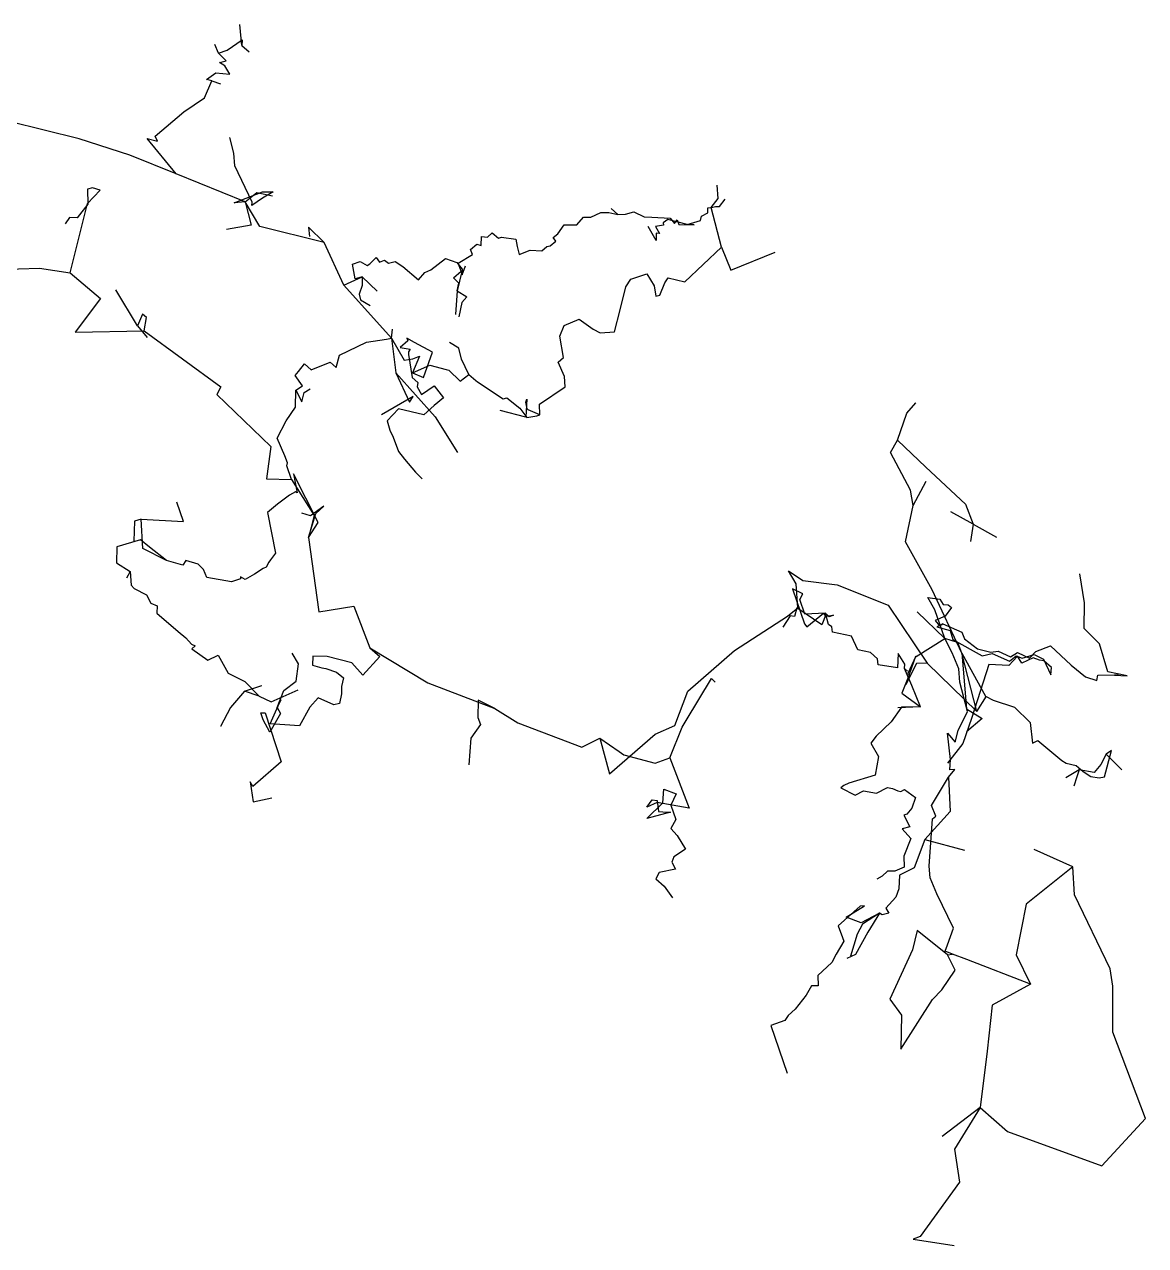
# Model space of a CAD drawing. Extents: x -330 to 330, y -212 to 212.
# Drawn here: x 1 to 329.8, y -152.2 to 206 of the extents above; entities that cross this region are included whole.
import ezdxf

# ---------------------------------------------------------------- set-up
doc = ezdxf.new("R2010")
doc.units = 0
doc.layers.add('CentreLine', color=5, linetype='CONTINUOUS')

msp = doc.modelspace()

# ---------------------------------------------------------------- linework, layer by layer
at = {"layer": 'CentreLine'}
for p, q in [((64.67, 199.8, 362), (64.12, 206, 358.69)), ((60.4, 198.43, 367.82), (64.82, 201.52, 364.46)), ((64.82, 201.52, 364.46), (64.67, 199.8, 362)), ((57.85, 197.55, 368.75), (56.77, 200.08, 369.81)), ((57.85, 197.55, 368.75), (60.4, 198.43, 367.82)), ((60.09, 195.31, 369.14), (57.85, 197.55, 368.75)), ((64.67, 199.8, 362), (66.83, 197.98, 359.17)), ((58.19, 194.8, 368.31), (60.09, 195.31, 369.14)), ((59.73, 193.88, 368.96), (58.19, 194.8, 368.31)), ((61.22, 191.4, 369.16), (59.73, 193.88, 368.96)), ((54.36, 189.87, 369.78), (57.06, 191.76, 369.6)), ((55.91, 189.43, 370.3), (54.36, 189.87, 369.78)), ((57.06, 191.76, 369.6), (61.22, 191.4, 369.16)), ((53.79, 184.43, 368.74), (55.91, 189.43, 370.3)), ((55.91, 189.43, 370.3), (58.44, 188.56, 371.66)), ((47.74, 180.34, 365.94), (53.79, 184.43, 368.74)), ((39.31, 173.27, 362.37), (47.74, 180.34, 365.94)), ((16.97, 172.45, 355.28), (-3.51, 177.56, 351.18)), ((31.86, 167.61, 356.38), (16.97, 172.45, 355.28)), ((45.42, 162.14, 354.06), (36.98, 172.55, 356.91)), ((36.98, 172.55, 356.91), (39.95, 171.76, 361.83)), ((39.95, 171.76, 361.83), (39.31, 173.27, 362.37)), ((62.32, 168.2, 254.66), (61.24, 172.87, 251.31)), ((45.42, 162.14, 354.06), (31.86, 167.61, 356.38)), ((62.7, 164.56, 256.14), (62.32, 168.2, 254.66)), ((65.65, 153.96, 355.97), (45.42, 162.14, 354.06)), ((67.71, 153.83, 253.63), (62.7, 164.56, 256.14)), ((20.94, 158.11, 245.94), (19.4, 157.64, 242.5)), ((19.4, 157.64, 242.5), (19.56, 153.23, 245.48)), ((23.17, 157.43, 246.07), (20.94, 158.11, 245.94)), ((204.38, 154.95, 466.78), (204.13, 158.82, 472.28)), ((19.45, 153.44, 251.03), (23.17, 157.43, 247.88)), ((23.17, 157.43, 247.88), (23.17, 157.43, 246.07)), ((62.44, 153.68, 354.47), (70.79, 156.89, 355.1)), ((65.65, 153.96, 352.07), (69.12, 156.68, 354.42)), ((70.75, 155.05, 276.69), (67.62, 152.86, 267.23)), ((69.12, 156.68, 354.42), (73.66, 155.71, 355.75)), ((73.94, 156.89, 279.57), (70.75, 155.05, 276.69)), ((70.79, 156.89, 355.1), (73.94, 156.89, 355.77)), ((73.66, 155.71, 355.75), (73.66, 155.71, 315.75)), ((73.94, 156.89, 355.77), (73.94, 156.89, 279.57)), ((202.38, 152.32, 463.65), (204.38, 154.95, 466.78)), ((204.8, 152.64, 468.61), (206.51, 154.75, 469.88)), ((14.38, 133.11, 255.86), (19.45, 153.44, 251.03)), ((19.56, 153.23, 245.48), (16.43, 149.23, 239.65)), ((65.65, 153.96, 355.97), (62.44, 153.68, 354.47)), ((70.01, 146.7, 354.48), (65.65, 153.96, 355.97)), ((65.65, 153.96, 355.97), (67.48, 147.12, 354.72)), ((65.65, 153.96, 355.97), (65.65, 153.96, 352.07)), ((67.62, 152.86, 267.23), (67.71, 153.83, 264.93)), ((67.71, 153.83, 264.93), (67.71, 153.83, 253.63)), ((167.03, 149.47, 413.09), (169.96, 150.83, 412.41)), ((169.96, 150.83, 412.41), (172.31, 150.79, 411.55)), ((172.31, 150.79, 411.55), (172.31, 150.79, 414.55)), ((172.31, 150.79, 414.55), (174.95, 150.28, 414.79)), ((174.95, 150.28, 414.79), (173.08, 152.02, 414.29)), ((177.25, 150.36, 422.29), (179.66, 151, 422.29)), ((179.66, 151, 422.29), (179.66, 151, 428.69)), ((179.66, 151, 428.69), (179.66, 151, 430.19)), ((179.66, 151, 430.19), (182.68, 149.53, 429.66)), ((199.5, 149.73, 465.74), (201.37, 150.77, 466.6)), ((201.37, 150.77, 466.6), (201.42, 152.23, 466.92)), ((201.42, 152.23, 466.92), (202.47, 152.25, 467.5)), ((205.38, 140.7, 458.78), (202.38, 152.32, 463.65)), ((202.47, 152.25, 467.5), (203.6, 152.6, 468.57)), ((203.6, 152.6, 468.57), (204.8, 152.64, 468.61)), ((14.18, 149.35, 237.23), (12.92, 147.47, 233.46)), ((16.43, 149.23, 239.65), (14.18, 149.35, 237.23)), ((67.48, 147.12, 354.72), (60.19, 145.83, 348.94)), ((157.39, 144.56, 406.57), (159.29, 147.17, 407.26)), ((159.29, 147.17, 407.26), (159.29, 147.17, 415.06)), ((159.29, 147.17, 415.06), (163.01, 147.17, 412.91)), ((163.01, 147.17, 412.91), (164.94, 149.47, 412.91)), ((164.94, 149.47, 412.91), (167.03, 149.47, 413.09)), ((174.95, 150.28, 414.79), (177.25, 150.36, 414.79)), ((177.25, 150.36, 414.79), (177.25, 150.36, 422.29)), ((182.68, 149.53, 429.66), (184.97, 149.45, 429.86)), ((184.97, 149.45, 429.86), (184.97, 149.45, 426.46)), ((184.97, 149.45, 426.46), (190.33, 149.17, 429.56)), ((188.38, 147.11, 458.62), (186.07, 146.7, 457.27)), ((189.61, 148.82, 458.62), (188.26, 147.8, 458.62)), ((188.26, 147.8, 458.62), (188.38, 147.11, 458.62)), ((195.33, 147.29, 460.78), (189.61, 148.82, 458.62)), ((190.33, 149.17, 429.56), (191.62, 147.64, 429.56)), ((191.62, 147.64, 454.36), (192.42, 148.66, 454.36)), ((191.62, 147.64, 429.56), (191.62, 147.64, 454.36)), ((192.42, 148.66, 454.36), (192.85, 147.33, 454.36)), ((192.85, 147.33, 454.36), (197.33, 147.25, 456.08)), ((195.33, 147.29, 464.58), (199.26, 148.49, 465.45)), ((197.33, 147.25, 456.08), (195.33, 147.29, 456.08)), ((195.33, 147.29, 456.08), (195.33, 147.29, 464.58)), ((195.33, 147.29, 456.08), (195.33, 147.29, 460.78)), ((199.26, 148.49, 465.45), (199.5, 149.73, 465.74)), ((60.19, 145.83, 348.94), (60.19, 145.83, 334.44)), ((88.82, 142.01, 352.44), (70.01, 146.7, 354.48)), ((88.82, 142.01, 352.44), (84.29, 146.54, 354.4)), ((84.29, 146.54, 354.4), (84.29, 146.54, 339)), ((84.29, 146.54, 339), (84.59, 143.76, 341.27)), ((84.59, 143.76, 341.27), (84.59, 143.76, 326.97)), ((134.86, 141.14, 394.37), (135.04, 143.77, 394.19)), ((135.04, 143.77, 394.19), (136.79, 143.59, 396.62)), ((136.79, 143.59, 396.62), (138.16, 144.86, 397.33)), ((138.16, 144.86, 397.33), (140.02, 143.35, 399.14)), ((140.02, 143.35, 399.14), (140.84, 143.56, 399.02)), ((140.84, 143.56, 399.02), (145.07, 143.04, 397.3)), ((156.03, 143.45, 407.43), (157.39, 144.56, 406.57)), ((156.77, 142.4, 408.2), (156.03, 143.45, 407.43)), ((186.27, 142.61, 454.37), (183.92, 146.68, 452.66)), ((186.07, 146.7, 457.27), (187.22, 144.71, 455.34)), ((187.22, 144.71, 455.34), (186.23, 144.8, 455.34)), ((186.23, 144.8, 455.34), (186.27, 142.61, 454.37)), ((94.67, 129.48, 350.25), (88.82, 142.01, 352.44)), ((131.82, 140.02, 394.23), (133.59, 141.55, 393.69)), ((132.35, 138.49, 394.76), (131.82, 140.02, 394.23)), ((133.59, 141.55, 393.69), (134.86, 141.14, 394.37)), ((145.07, 143.04, 397.3), (145.46, 140.82, 403.18)), ((145.46, 140.82, 403.18), (146.09, 138.5, 403.18)), ((146.09, 138.5, 403.18), (149.32, 139.81, 403.42)), ((149.32, 139.81, 403.42), (152.68, 139.57, 402.46)), ((152.68, 139.57, 405.86), (154.12, 140.83, 407.47)), ((154.12, 140.83, 407.47), (155.17, 141.01, 409.1)), ((155.17, 141.01, 409.1), (156.77, 142.4, 408.2)), ((194.63, 130.45, 449.78), (205.38, 140.7, 458.78)), ((205.38, 140.7, 458.78), (208.13, 133.95, 461.03)), ((97.21, 135.66, 367.86), (99.39, 136.45, 368.48)), ((99.39, 136.45, 368.48), (101.46, 135.26, 368.69)), ((102.29, 135.73, 368.14), (104.15, 137.59, 369.1)), ((104.15, 137.59, 369.1), (105.06, 136.28, 369.1)), ((105.06, 136.28, 369.1), (106.57, 136.83, 369.1)), ((106.57, 136.83, 369.1), (107.77, 135.98, 368.25)), ((107.77, 135.98, 368.25), (109.7, 136.5, 366.58)), ((109.7, 136.5, 366.58), (111.9, 134.96, 366.81)), ((120.19, 134.06, 373.36), (124.41, 137.35, 370.87)), ((124.41, 137.35, 370.87), (124.41, 137.35, 368.77)), ((124.41, 137.35, 368.77), (127.79, 136.12, 368.77)), ((127.79, 136.12, 368.77), (127.79, 136.12, 374.17)), ((127.79, 136.12, 374.17), (129.3, 134.19, 374.17)), ((128.16, 135.97, 391.82), (132.35, 138.49, 394.76)), ((152.68, 139.57, 402.46), (152.68, 139.57, 405.86)), ((208.13, 133.95, 461.03), (221.13, 139.2, 481.4)), ((-22.1, 133.57, 244.88), (5.41, 134.53, 251.23)), ((5.41, 134.53, 251.23), (14.38, 133.11, 257.36)), ((14.38, 133.11, 257.36), (14.38, 133.11, 255.86)), ((14.38, 133.11, 255.86), (23.31, 125.63, 264.96)), ((97.96, 131.42, 352.66), (97.21, 135.66, 352.66)), ((97.21, 135.66, 352.66), (97.21, 135.66, 367.86)), ((101.46, 135.26, 368.69), (102.29, 135.73, 368.14)), ((111.9, 134.96, 366.81), (111.9, 134.96, 372.51)), ((111.9, 134.96, 372.51), (116.57, 131.04, 372.51)), ((116.57, 131.04, 372.51), (118.41, 133.22, 373.02)), ((118.41, 133.22, 373.02), (120.19, 134.06, 373.36)), ((126.81, 131.64, 388.7), (129.01, 133.63, 390.55)), ((129.24, 133.53, 375.57), (127.83, 127.88, 376.5)), ((129.01, 133.63, 390.55), (128.16, 135.97, 391.82)), ((129.3, 134.19, 374.17), (129.24, 133.53, 375.57)), ((129.3, 132.54, 374.17), (130.27, 135.19, 377)), ((129.3, 134.19, 374.17), (129.3, 132.54, 374.17)), ((178.76, 131.32, 432.4), (183.51, 132.82, 434.9)), ((183.51, 132.82, 434.9), (185.63, 129.32, 437.78)), ((94.67, 129.48, 350.25), (100.02, 131.97, 350.25)), ((108.6, 114.01, 348.43), (94.67, 129.48, 350.25)), ((100.02, 131.97, 354.15), (97.96, 131.42, 352.66)), ((100.02, 129.37, 335.45), (99.09, 126.84, 335.45)), ((100.02, 131.97, 350.25), (100.02, 131.97, 354.15)), ((100.02, 131.97, 354.15), (104.44, 127.71, 356.27)), ((100.02, 131.97, 350.25), (100.02, 131.97, 338.95)), ((100.02, 131.97, 338.95), (100.02, 129.37, 338.95)), ((100.02, 129.37, 338.95), (100.02, 129.37, 335.45)), ((128.39, 130.11, 383.9), (126.81, 131.64, 383.9)), ((126.81, 131.64, 383.9), (126.81, 131.64, 388.7)), ((127.83, 127.88, 376.5), (128.39, 130.11, 376.5)), ((128.39, 130.11, 376.5), (128.39, 130.11, 383.9)), ((175.63, 122.32, 429.65), (177.38, 129.07, 433.65)), ((177.38, 129.07, 433.65), (178.76, 131.32, 432.4)), ((185.63, 129.32, 437.78), (186.13, 126.32, 445.03)), ((187.26, 126.57, 445.28), (188.76, 130.2, 448.03)), ((188.76, 130.2, 448.03), (189.76, 131.7, 446.78)), ((189.76, 131.7, 446.78), (194.63, 130.45, 449.78)), ((23.31, 125.63, 264.96), (15.85, 115.73, 272.41)), ((34.1, 117.61, 264.34), (27.77, 128.14, 255.73)), ((99.09, 126.84, 335.45), (99.09, 126.84, 322.35)), ((99.09, 126.84, 322.35), (99.53, 125.2, 322.35)), ((127.83, 127.88, 376.5), (127.34, 120.9, 376.5)), ((127.83, 127.88, 376.5), (127.83, 127.88, 369.5)), ((127.83, 127.88, 369.5), (130.71, 126.08, 366.1)), ((130.71, 126.08, 357.8), (129.21, 124.47, 357.8)), ((130.71, 126.08, 366.1), (130.71, 126.08, 357.8)), ((186.13, 126.32, 445.03), (187.26, 126.57, 445.28)), ((99.53, 125.2, 322.35), (99.53, 125.2, 316.45)), ((99.53, 125.2, 316.45), (102.39, 123.55, 316.45)), ((129.21, 124.47, 357.8), (128.32, 120.27, 357.8)), ((174.01, 115.82, 425.9), (175.63, 122.32, 429.65)), ((35.55, 121.03, 270.78), (34.1, 117.61, 264.34)), ((36.73, 120.04, 277.46), (35.55, 121.03, 270.78)), ((36.04, 116.09, 277.81), (36.73, 120.04, 277.46)), ((159.26, 117.7, 418.78), (163.63, 119.57, 423.03)), ((163.63, 119.57, 423.03), (167.76, 116.57, 420.28)), ((15.85, 115.73, 272.41), (36.04, 116.09, 277.81)), ((34.1, 117.61, 264.34), (36.98, 114.18, 262.88)), ((36.04, 116.09, 277.81), (58.54, 99.74, 289.05)), ((108.6, 114.01, 348.43), (108.92, 116.59, 346.24)), ((108.92, 116.59, 346.24), (108.92, 116.59, 335.64)), ((158.01, 114.57, 415.9), (159.26, 117.7, 418.78)), ((167.76, 116.57, 420.28), (167.76, 116.57, 424.78)), ((167.76, 116.57, 424.78), (169.76, 115.57, 425.03)), ((169.76, 115.57, 425.03), (174.01, 115.82, 425.9)), ((36.98, 114.18, 262.88), (36.98, 114.18, 250.38)), ((93.33, 108.96, 351.28), (101.25, 112.82, 353.32)), ((101.25, 112.82, 353.32), (107.18, 113.66, 352.05)), ((107.18, 113.66, 352.05), (108.6, 114.01, 348.43)), ((108.6, 114.01, 348.43), (112.33, 107.55, 346.98)), ((108.6, 114.01, 348.43), (109.86, 103.76, 350.81)), ((113.38, 113.2, 217.52), (111.13, 111.2, 216.28)), ((111.13, 111.2, 216.28), (111.13, 111.2, 208.03)), ((111.13, 111.2, 208.03), (114.13, 110.7, 208.03)), ((115.38, 112.7, 213.28), (113.13, 113.95, 214.77)), ((113.13, 113.95, 214.77), (113.38, 113.2, 217.52)), ((120.63, 109.82, 216.15), (115.38, 112.7, 213.28)), ((128.39, 111.07, 335.16), (125.64, 112.7, 328.78)), ((129.14, 107.82, 335.28), (128.39, 111.07, 335.16)), ((159.01, 108.32, 414.65), (158.01, 114.57, 415.9)), ((92.36, 105.33, 350.13), (93.33, 108.96, 351.28)), ((112.33, 107.55, 346.98), (114.85, 107.95, 345.05)), ((114.13, 110.7, 208.03), (113.63, 109.95, 205.03)), ((113.63, 109.95, 205.03), (113.63, 109.2, 195.03)), ((113.63, 109.2, 195.03), (114.63, 102.45, 191.28)), ((116.81, 108.66, 231.99), (114.76, 103.82, 231.9)), ((114.85, 107.95, 345.05), (116.81, 108.66, 339.32)), ((116.81, 108.66, 339.32), (116.81, 108.66, 271.89)), ((116.81, 108.66, 271.89), (116.81, 108.66, 258.29)), ((116.81, 108.66, 258.29), (116.81, 108.66, 231.99)), ((118.01, 102.45, 230.4), (120.63, 109.82, 216.15)), ((131.26, 103.32, 326.53), (129.14, 107.82, 335.28)), ((157.51, 106.95, 414.15), (159.01, 108.32, 414.65)), ((80.32, 103.01, 346.49), (81.31, 104.15, 347.04)), ((81.31, 104.15, 347.04), (83.07, 106.4, 348.19)), ((83.07, 106.4, 348.19), (85.03, 104.69, 347.92)), ((85.03, 104.69, 347.92), (90.66, 106.97, 349.32)), ((90.66, 106.97, 349.32), (92.36, 105.33, 350.13)), ((114.76, 103.82, 231.9), (119.89, 106.07, 311.4)), ((119.89, 106.07, 311.4), (124.64, 104.82, 312.53)), ((124.64, 104.82, 312.53), (125.39, 104.57, 324.53)), ((125.39, 104.57, 324.53), (128.76, 101.32, 323.53)), ((159.38, 102.7, 413.03), (157.51, 106.95, 414.15)), ((82.52, 99.98, 345.83), (80.32, 103.01, 346.49)), ((109.86, 103.76, 350.81), (121.42, 90.91, 348.08)), ((109.86, 103.76, 350.81), (113.86, 95.18, 348.28)), ((114.63, 102.45, 191.28), (116.38, 100.95, 191.28)), ((114.76, 103.82, 231.9), (114.76, 103.82, 223.53)), ((114.76, 103.82, 231.9), (118.01, 102.45, 230.4)), ((116.38, 100.95, 191.28), (116.13, 99.7, 191.28)), ((128.76, 101.32, 323.53), (131.26, 103.32, 326.53)), ((131.26, 103.32, 326.53), (133.38, 101.57, 326.53)), ((133.38, 101.57, 326.53), (133.88, 101.2, 337.66)), ((133.88, 101.2, 337.66), (141.39, 96.2, 336.91)), ((159.51, 99.7, 410.28), (159.38, 102.7, 413.03)), ((58.54, 99.74, 289.05), (57.42, 97.44, 290.19)), ((57.42, 97.44, 290.19), (73.23, 82.17, 294.86)), ((80.41, 93.75, 340.74), (80.58, 98.67, 345.33)), ((80.58, 98.67, 345.33), (82.52, 99.98, 345.83)), ((80.58, 98.67, 345.33), (82.27, 95.34, 335.59)), ((82.27, 95.34, 305.15), (82.99, 98, 305.15)), ((82.99, 98, 305.15), (84.77, 99.12, 305.08)), ((84.77, 99.12, 305.08), (84.77, 99.12, 294.57)), ((114.98, 96.84, 337.38), (105.65, 91.45, 332.81)), ((113.86, 95.18, 348.28), (114.98, 96.84, 348.28)), ((114.98, 96.84, 348.28), (114.98, 96.84, 337.38)), ((116.13, 99.7, 191.28), (117.38, 97.45, 189.53)), ((117.38, 97.45, 189.53), (121.13, 99.95, 188.53)), ((121.13, 99.95, 188.53), (123.88, 96.45, 187.52)), ((152.01, 94.57, 398.78), (159.51, 99.7, 410.28)), ((77.71, 89.75, 339.63), (80.41, 93.75, 340.74)), ((82.27, 95.34, 335.59), (82.27, 95.34, 305.15)), ((110.63, 93.2, 173.02), (107.38, 89.7, 172.77)), ((118.13, 91.45, 175.02), (110.63, 93.2, 173.02)), ((121.13, 94.2, 185.52), (118.13, 91.45, 175.02)), ((123.88, 96.45, 187.52), (121.13, 94.2, 185.52)), ((141.39, 96.2, 336.91), (142.39, 96.45, 355.91)), ((142.39, 96.45, 355.91), (146.26, 93.45, 356.28)), ((146.26, 93.45, 356.28), (148.26, 90.7, 357.03)), ((148.26, 96.07, 361.65), (148.01, 90.82, 351.14)), ((148.04, 95.22, 366.87), (148.26, 96.07, 361.65)), ((148.42, 93.22, 366.87), (148.04, 95.22, 366.87)), ((148.66, 92.94, 369.78), (148.42, 93.22, 366.87)), ((152.13, 91.45, 370.28), (152.01, 94.57, 398.78)), ((259.76, 91.96, 379.64), (262.39, 94.98, 381.78)), ((262.39, 94.98, 381.78), (262.39, 94.98, 386.68)), ((75.09, 84.62, 329.23), (77.71, 89.75, 339.63)), ((107.38, 89.7, 172.77), (108.13, 86.95, 171.27)), ((121.42, 90.91, 348.08), (127.95, 80.46, 351.15)), ((148.01, 90.82, 351.14), (140.52, 92.74, 343.47)), ((148.26, 90.7, 357.03), (151.26, 91.2, 357.28)), ((152.13, 91.45, 370.28), (148.66, 92.94, 369.78)), ((151.26, 91.2, 357.28), (152.13, 91.45, 370.28)), ((257.04, 84.07, 371.59), (259.76, 91.96, 379.64)), ((108.13, 86.95, 171.27), (109.13, 84.95, 157.77)), ((77.28, 79.46, 326.97), (75.09, 84.62, 329.23)), ((109.13, 84.95, 157.77), (110.63, 80.7, 148.27)), ((254.96, 80.46, 370.31), (257.04, 84.07, 371.59)), ((257.04, 84.07, 371.59), (265.28, 76.11, 374.87)), ((73.23, 82.17, 294.86), (71.9, 72.69, 295.2)), ((78.11, 77.42, 324.98), (77.28, 79.46, 326.97)), ((110.63, 80.7, 148.27), (112.38, 78.45, 149.52)), ((260.85, 69.39, 367.88), (254.96, 80.46, 370.31)), ((77.91, 76.57, 320.51), (78.11, 77.42, 324.98)), ((79.29, 72.56, 315.46), (77.91, 76.57, 320.51)), ((112.38, 78.45, 149.52), (115.63, 74.7, 146.27)), ((265.28, 76.11, 374.87), (276.94, 65.24, 371.77)), ((71.9, 72.69, 295.2), (79.29, 72.56, 294.03)), ((79.29, 72.56, 294.03), (79.29, 72.56, 315.46)), ((79.29, 72.56, 294.03), (85.9, 61.98, 301.23)), ((87.13, 59.88, 302.21), (79.84, 74.2, 295.05)), ((79.84, 74.2, 295.05), (80.92, 68.61, 289.91)), ((115.63, 74.7, 146.27), (117.63, 72.7, 143.52)), ((117.63, 72.7, 143.52), (117.63, 72.7, 135.77)), ((261.64, 64.9, 364.69), (265.41, 71.99, 373.6)), ((80.48, 68.89, 287.81), (78.7, 67.95, 287.12)), ((80.92, 68.61, 289.91), (80.48, 68.89, 287.81)), ((261.64, 64.9, 364.69), (260.85, 69.39, 367.88)), ((47.59, 60.19, 121.72), (45.66, 65.82, 117.39)), ((45.66, 65.82, 117.39), (45.66, 65.82, 112.59)), ((75.19, 65.3, 211.28), (72.28, 62.86, 207.74)), ((78.7, 67.95, 275.37), (75.19, 65.3, 275.44)), ((75.19, 65.3, 275.44), (75.19, 65.3, 259.48)), ((75.19, 65.3, 259.48), (75.19, 65.3, 211.28)), ((78.7, 67.95, 287.12), (78.7, 67.95, 275.37)), ((88.74, 64.66, 270.71), (84.88, 61.86, 267.49)), ((86.43, 62.51, 299.82), (88.74, 64.66, 298.86)), ((88.74, 64.66, 298.86), (88.74, 64.66, 270.71)), ((259.37, 54.23, 364.5), (261.64, 64.9, 364.69)), ((276.94, 65.24, 371.77), (279.18, 59.39, 371.77)), ((72.28, 62.86, 207.74), (74.6, 50.93, 211.92)), ((84.88, 61.86, 267.49), (82.31, 62.6, 266.25)), ((84.28, 55.48, 301.93), (86.43, 62.51, 299.82)), ((85.9, 61.98, 301.23), (84.28, 55.48, 301.93)), ((279.18, 59.39, 371.77), (272.64, 63.01, 370.18)), ((33.21, 60.26, 115.91), (33, 54.43, 106.57)), ((35.22, 60.83, 116.71), (33.21, 60.26, 115.91)), ((35.66, 52.27, 116.71), (35.22, 60.83, 116.71)), ((35.22, 60.83, 116.71), (47.59, 60.19, 121.72)), ((84.28, 55.48, 301.93), (87.13, 59.88, 302.21)), ((279.18, 59.39, 371.77), (278.38, 54.31, 375.37)), ((279.18, 59.39, 371.77), (286.05, 55.58, 370.39)), ((35.03, 54.8, 76.61), (28.1, 52.74, 79.53)), ((33, 54.43, 106.57), (33, 54.43, 77.56)), ((37.59, 52.65, 113.36), (35.03, 54.8, 110.71)), ((35.03, 54.8, 110.71), (35.03, 54.8, 76.61)), ((84.28, 55.48, 301.93), (87.33, 33.74, 296.86)), ((267.16, 40.18, 358.97), (259.37, 54.23, 364.5)), ((28.1, 52.74, 79.53), (27.94, 48.1, 76.84)), ((42.62, 48.72, 117.67), (35.66, 52.27, 116.71)), ((42.62, 48.72, 117.67), (37.59, 52.65, 113.36)), ((74.6, 50.93, 211.92), (73.09, 48.93, 212.23)), ((27.94, 48.1, 76.84), (31.99, 45.57, 77.95)), ((47.43, 47.34, 117.14), (42.62, 48.72, 117.67)), ((48.27, 48.73, 116.86), (47.43, 47.34, 117.14)), ((51.93, 47.69, 118.97), (48.27, 48.73, 116.86)), ((53.46, 46.1, 120.95), (51.93, 47.69, 118.97)), ((71.88, 46.75, 206.05), (70.97, 46.41, 201.06)), ((72.63, 48.27, 210.71), (71.88, 46.75, 206.05)), ((73.09, 48.93, 212.23), (72.63, 48.27, 210.71)), ((31.99, 45.57, 77.95), (30.84, 43.58, 78.48)), ((31.99, 45.57, 77.95), (32.27, 41.55, 77.16)), ((54.49, 43.78, 120.82), (53.46, 46.1, 120.95)), ((61.69, 42.51, 121.85), (54.49, 43.78, 120.82)), ((64.28, 43.4, 120.63), (61.69, 42.51, 121.85)), ((64.32, 43.96, 185.81), (64.28, 43.4, 175.23)), ((64.28, 43.4, 175.23), (64.28, 43.4, 120.63)), ((65.73, 43.14, 190.84), (64.32, 43.96, 185.81)), ((68.43, 44.76, 192.73), (65.73, 43.14, 190.84)), ((70.97, 46.41, 201.06), (68.43, 44.76, 192.73)), ((227.28, 41.88, 341.08), (225.06, 45.71, 340.62)), ((225.06, 45.71, 340.62), (229.23, 42.9, 343.64)), ((311.86, 36.34, 323.49), (310.52, 44.83, 319.84)), ((310.52, 44.83, 319.84), (310.52, 44.83, 327.84)), ((32.27, 41.55, 77.16), (33.09, 40.57, 77.03)), ((33.09, 40.57, 77.03), (33.09, 40.57, 78.63)), ((33.09, 40.57, 78.63), (36.8, 38.68, 76.86)), ((229.21, 38.98, 420.11), (226.19, 40.45, 421.54)), ((226.19, 40.45, 421.54), (229.72, 30.2, 419.82)), ((227.77, 34.85, 339.19), (227.28, 41.88, 341.08)), ((229.23, 42.9, 343.64), (239.33, 41.66, 346.18)), ((239.33, 41.66, 346.18), (254.23, 35.64, 351.4)), ((275.86, 21.54, 354.59), (267.16, 40.18, 358.97)), ((36.8, 38.68, 76.86), (38, 36.21, 77.92)), ((38, 36.21, 77.92), (39.9, 35.45, 78.58)), ((228.37, 37.33, 408.75), (229.21, 38.98, 415.65)), ((229.86, 32.98, 407.85), (228.37, 37.33, 408.75)), ((229.21, 38.98, 415.65), (229.21, 38.98, 420.11)), ((268, 34.33, 327.07), (265.92, 37.93, 327.73)), ((265.92, 37.93, 327.73), (269.42, 37.38, 325.52)), ((269.42, 37.38, 325.52), (269.42, 37.38, 323.91)), ((269.42, 37.38, 323.91), (270.37, 35.81, 322.58)), ((311.73, 28.78, 324.96), (311.86, 36.34, 323.49)), ((39.9, 35.45, 78.58), (39.79, 33.31, 78.77)), ((39.79, 33.31, 78.77), (46.03, 27.88, 79.78)), ((87.33, 33.74, 296.86), (97.54, 35.36, 298.68)), ((97.54, 35.36, 298.68), (102.24, 23.12, 295.9)), ((209.2, 22.31, 322.46), (224.74, 32.39, 335.43)), ((225.52, 32.55, 472.99), (223.41, 29.18, 475.67)), ((224.74, 32.39, 335.43), (227.77, 34.85, 339.19)), ((226.8, 32.3, 471.55), (225.52, 32.55, 471.27)), ((225.52, 32.55, 471.27), (225.52, 32.55, 472.99)), ((227.49, 34.86, 469.85), (226.8, 32.3, 470.46)), ((226.8, 32.3, 470.46), (226.8, 32.3, 471.55)), ((234.84, 29.9, 469.07), (227.49, 34.86, 469.85)), ((235.93, 33.3, 408.17), (229.86, 32.98, 407.85)), ((230.4, 29.32, 445.53), (235.32, 33.31, 449.34)), ((236.06, 33.09, 471.37), (234.84, 29.9, 469.07)), ((235.32, 33.31, 449.34), (235.32, 33.31, 457.74)), ((235.32, 33.31, 457.74), (235.93, 32.44, 458.21)), ((236.76, 29.94, 404.83), (235.93, 33.3, 408.17)), ((235.93, 32.44, 458.21), (238.22, 32.68, 461.15)), ((236.98, 32.23, 464.4), (236.06, 33.09, 464.48)), ((236.06, 33.09, 464.48), (236.06, 33.09, 471.37)), ((238.22, 32.68, 461.15), (236.98, 32.23, 464.4)), ((254.23, 35.64, 351.4), (265.69, 18.66, 351.04)), ((270.92, 25.84, 330.88), (262.76, 33.73, 326.18)), ((270.92, 25.84, 330.88), (268, 34.33, 327.07)), ((271.01, 32.38, 321.1), (268.04, 31.12, 321.61)), ((270.37, 35.81, 322.58), (271.87, 35.7, 321.12)), ((272.85, 34.92, 320.99), (271.01, 32.38, 321.1)), ((271.87, 35.7, 321.12), (272.85, 34.92, 320.99)), ((229.72, 30.2, 419.82), (229.72, 30.2, 436.03)), ((229.72, 30.2, 436.03), (230.4, 29.32, 435.83)), ((230.4, 29.32, 435.83), (230.4, 29.32, 445.53)), ((237.76, 29.29, 404.42), (236.76, 29.94, 404.83)), ((237.98, 27.7, 404.36), (237.76, 29.29, 404.42)), ((268.04, 31.12, 321.61), (269.36, 29.6, 318.93)), ((270.35, 30.15, 313.6), (268.58, 29.32, 313.46)), ((268.58, 29.32, 313.46), (272.44, 28.22, 310.65)), ((269.36, 29.6, 318.93), (270.35, 30.15, 313.6)), ((270.35, 30.15, 313.6), (275.88, 27.69, 313.71)), ((316.23, 24.29, 327.53), (311.73, 28.78, 324.96)), ((46.03, 27.88, 79.78), (48.29, 26.11, 79.33)), ((48.29, 26.11, 79.33), (49.93, 24.17, 77.74)), ((243.52, 26.52, 402.08), (237.98, 27.7, 404.36)), ((245.38, 22.53, 394.37), (243.52, 26.52, 394.37)), ((243.52, 26.52, 394.37), (243.52, 26.52, 402.08)), ((262.47, 20.63, 327.96), (270.92, 25.84, 330.88)), ((274.64, 24.74, 330.36), (270.92, 25.84, 330.88)), ((273.07, 21.63, 329.7), (270.92, 25.84, 330.88)), ((272.44, 28.22, 310.65), (273.25, 25.56, 310.5)), ((273.25, 25.56, 310.5), (281.89, 20.77, 310.16)), ((275.88, 27.69, 313.71), (276.71, 25.82, 312.33)), ((276.71, 25.82, 312.33), (280.43, 22.8, 311.31)), ((49.93, 24.17, 77.74), (50.99, 23.73, 78.41)), ((50.99, 23.73, 78.41), (50.09, 22.83, 73.28)), ((50.09, 22.83, 73.28), (54.78, 19.54, 37.11)), ((81.31, 18.46, 111.25), (79.52, 21.55, 108.56)), ((102.24, 23.12, 295.9), (102.24, 23.12, 296.9)), ((102.24, 23.12, 296.9), (119.24, 12.9, 298.63)), ((102.24, 23.12, 295.9), (105.14, 20.6, 296.79)), ((195.53, 10.42, 313.23), (209.2, 22.31, 322.46)), ((249.07, 21.81, 392.69), (245.38, 22.53, 394.37)), ((251.15, 19.94, 392.17), (249.07, 21.81, 392.69)), ((274.97, 16.94, 327.61), (273.07, 21.63, 329.7)), ((274.79, 24.44, 354.58), (274.64, 24.74, 330.36)), ((275.86, 21.54, 354.59), (274.79, 24.44, 354.58)), ((280.28, 4.45, 351.17), (275.86, 21.54, 354.59)), ((275.86, 21.54, 354.59), (282.83, 8.95, 350.74)), ((275.86, 21.54, 354.59), (277.28, 5.25, 348.64)), ((280.43, 22.8, 311.31), (284.37, 21.82, 311.52)), ((284.37, 21.82, 311.52), (286.56, 22.13, 311.87)), ((286.56, 22.13, 311.87), (290.13, 20.46, 310.28)), ((290.13, 20.46, 310.28), (292.25, 21.74, 310.36)), ((292.25, 21.74, 310.36), (295.68, 20.07, 310.97)), ((295.68, 20.07, 310.97), (297.6, 22.06, 309.44)), ((297.6, 22.06, 314.55), (301.88, 23.7, 313.74)), ((297.6, 22.06, 309.44), (297.6, 22.06, 314.55)), ((301.88, 23.7, 313.74), (307.93, 18.06, 308.57)), ((318.73, 16.11, 325.87), (316.23, 24.29, 327.53)), ((54.78, 19.54, 37.11), (57.77, 20.94, 37.94)), ((57.77, 20.94, 37.94), (60.67, 15.71, 32.74)), ((80.6, 13.4, 116.54), (81.31, 18.46, 111.25)), ((85.5, 20.71, 151.77), (85.45, 18.02, 151.1)), ((85.45, 18.02, 151.1), (88.17, 17.29, 149.9)), ((89.7, 20.57, 244.2), (85.5, 20.71, 238.2)), ((85.5, 20.71, 238.2), (85.5, 20.71, 227.33)), ((85.5, 20.71, 227.33), (85.5, 20.71, 196.7)), ((85.5, 20.71, 196.7), (85.5, 20.71, 173.55)), ((85.5, 20.71, 173.55), (85.5, 20.71, 151.77)), ((96.98, 18.75, 243.42), (89.7, 20.57, 244.2)), ((100.23, 15.14, 271.2), (96.98, 18.75, 269.24)), ((96.98, 18.75, 269.24), (96.98, 18.75, 243.42)), ((105.14, 20.6, 296.79), (100.23, 15.14, 271.2)), ((251.31, 18.19, 391.54), (251.15, 19.94, 392.17)), ((257.04, 17.29, 394), (251.31, 18.19, 391.54)), ((251.31, 18.19, 391.54), (251.31, 18.19, 387.54)), ((257.17, 21.44, 392.33), (257.04, 17.29, 394)), ((259.17, 18.36, 387.8), (257.17, 21.44, 392.33)), ((259.04, 17.08, 385.38), (259.17, 18.36, 387.8)), ((259.41, 12.37, 341.96), (262.43, 20.71, 338.74)), ((262.56, 18.51, 348.01), (259.41, 12.37, 341.96)), ((262.43, 20.71, 338.74), (260.07, 15.64, 341.11)), ((262.43, 20.71, 338.74), (262.47, 20.63, 327.96)), ((265.69, 18.66, 351.04), (262.56, 18.51, 348.01)), ((265.69, 18.66, 351.04), (280.28, 4.45, 351.17)), ((283.83, 18.26, 293.91), (278.68, 2.41, 287.18)), ((281.89, 20.77, 310.16), (284.76, 21.49, 310.21)), ((289.62, 17.96, 297), (283.83, 18.26, 293.91)), ((284.76, 21.49, 310.21), (289.83, 19.23, 310.02)), ((292.25, 20.68, 299.37), (289.62, 17.96, 297)), ((289.83, 19.23, 310.02), (291.81, 20.83, 310.56)), ((291.81, 20.83, 310.56), (293.59, 20.08, 310.86)), ((293.44, 18.63, 299.24), (292.25, 20.68, 299.37)), ((296.81, 20.21, 300.45), (293.44, 18.63, 299.24)), ((293.59, 20.08, 310.86), (297.12, 21.16, 309.52)), ((298.67, 19.53, 301.13), (296.81, 20.21, 300.45)), ((297.12, 21.16, 309.52), (299.82, 19.78, 307.7)), ((299.95, 19.35, 302.38), (298.67, 19.53, 301.13)), ((299.82, 19.78, 307.7), (302.03, 15.26, 304.31)), ((302.21, 17.32, 302.38), (299.95, 19.35, 302.38)), ((307.93, 18.06, 308.57), (312.14, 14.65, 311.21)), ((60.67, 15.71, 32.74), (65.62, 13.3, 34.85)), ((88.17, 17.29, 149.9), (89.37, 17.1, 148.88)), ((89.37, 17.1, 148.88), (92.44, 15.98, 147.88)), ((92.44, 15.98, 147.88), (94.49, 14.33, 147.32)), ((94.49, 14.33, 147.32), (93.94, 11.77, 146.47)), ((260.47, 15.22, 349.48), (258.28, 9.81, 354.38)), ((261.26, 12.07, 377.25), (259.04, 17.08, 385.38)), ((259.04, 17.08, 385.38), (259.92, 16.34, 384.37)), ((260.07, 15.64, 341.11), (260.07, 15.64, 349.26)), ((260.07, 15.64, 349.26), (260.47, 15.22, 349.48)), ((275.31, 13.03, 322.5), (274.97, 16.94, 327.61)), ((302.03, 15.26, 304.31), (302.21, 17.32, 302.38)), ((312.14, 14.65, 311.21), (315.45, 13.58, 312.69)), ((315.45, 13.58, 312.69), (315.76, 15.16, 313.24)), ((315.76, 15.16, 312), (321.79, 15.26, 314.81)), ((315.76, 15.16, 313.24), (315.76, 15.16, 312)), ((324.38, 14.91, 319.89), (318.73, 16.11, 325.87)), ((321.79, 15.26, 314.81), (320.66, 15.1, 315.91)), ((320.66, 15.1, 315.91), (324.38, 14.91, 315.59)), ((324.38, 14.91, 315.59), (324.38, 14.91, 319.89)), ((65.48, 10.47, -79.11), (70.57, 12.13, -81.06)), ((65.62, 13.3, 34.85), (69.78, 8.99, 31.93)), ((70.57, 12.13, -81.06), (70.57, 12.13, -91.06)), ((73.34, 7.33, 5.85), (81.19, 10.83, 5.85)), ((77.08, 10.66, 114.73), (80.6, 13.4, 116.54)), ((93.94, 11.77, 146.47), (93.98, 9.64, 145.62)), ((119.24, 12.9, 298.63), (138.95, 5.34, 301.6)), ((195, 1.81, 279.96), (202.43, 14.17, 297.15)), ((202.43, 14.17, 297.15), (203.58, 13.02, 297.5)), ((263.8, 5.8, 358.65), (261.26, 12.07, 377.25)), ((277.52, 4.48, 320.38), (275.31, 13.03, 322.5)), ((65.48, 10.47, -79.11), (61.41, 5.62, -76.02)), ((69.78, 8.99, 4.02), (65.48, 10.47, 3.71)), ((65.48, 10.47, 3.71), (65.48, 10.47, -28.41)), ((65.48, 10.47, -28.41), (65.48, 10.47, -79.11)), ((69.78, 8.99, 31.93), (69.78, 8.99, 4.02)), ((69.78, 8.99, 4.02), (73.34, 7.33, 5.85)), ((73, 0.81, 107.94), (76.16, 7.9, 113.79)), ((75.05, 5.63, 110.18), (77.08, 10.66, 114.73)), ((76.16, 7.9, 113.79), (75.05, 5.63, 110.18)), ((87.13, 8.47, 138.87), (84.65, 5.72, 135.77)), ((91.66, 6.46, 147.13), (87.13, 8.47, 138.87)), ((93.98, 9.64, 145.62), (93.33, 6.84, 145)), ((134.05, 7.83, 301.6), (133.96, 2.73, 300.61)), ((138.95, 5.34, 301.6), (134.05, 7.83, 301.6)), ((191.68, 0.37, 309.1), (195.53, 10.42, 313.23)), ((258.28, 9.81, 354.38), (263.8, 5.8, 358.65)), ((280.28, 4.45, 351.17), (283.1, 8.97, 350.89)), ((282.83, 8.95, 350.74), (285.1, 7.74, 349.9)), ((285.1, 7.74, 349.9), (291.28, 5.74, 351.05)), ((61.41, 5.62, -76.02), (58.44, 0.04, -76.91)), ((70.94, 2.06, 60.6), (70.33, 4.06, 55.43)), ((70.33, 4.06, 55.43), (70.33, 4.06, 53.33)), ((70.33, 4.06, 53.33), (71.58, 4.06, 53.33)), ((71.58, 4.06, 53.33), (71.58, 4.06, 14.53)), ((71.58, 4.06, 14.53), (76.25, -10.31, 8.12)), ((76.07, 3.87, 109.36), (72.9, -1.61, 100.32)), ((75.05, 5.63, 110.18), (76.07, 3.87, 109.36)), ((84.65, 5.72, 135.77), (81.6, 0.21, 134.99)), ((93.33, 6.84, 145), (91.66, 6.46, 147.13)), ((138.95, 5.34, 301.6), (145.63, 1.16, 301.46)), ((258.21, 5.7, 358.45), (255.11, 1.44, 356.53)), ((263.8, 5.8, 358.65), (257.09, 5.56, 358.76)), ((257.09, 5.56, 358.76), (257.09, 5.56, 354.76)), ((263.8, 5.8, 358.65), (258.21, 5.7, 358.45)), ((274.79, -1.12, 299.72), (277.52, 4.48, 299.89)), ((277.28, 5.25, 348.64), (277.28, 5.25, 328.44)), ((277.28, 5.25, 328.44), (281.88, 2.37, 325.05)), ((277.52, 4.48, 299.89), (277.52, 4.48, 320.38)), ((291.28, 5.74, 351.05), (295.95, 1.22, 350.59)), ((58.44, 0.04, -76.91), (58.44, 0.04, -86.91)), ((72.9, -1.61, 64.62), (70.94, 2.06, 62.21)), ((70.94, 2.06, 62.21), (70.94, 2.06, 60.6)), ((81.6, 0.21, 134.99), (73, 0.81, 132.68)), ((73, 0.81, 132.68), (73, 0.81, 107.94)), ((134.76, 0.62, 316.36), (131.87, -3.36, 312.37)), ((133.96, 2.73, 300.61), (133.96, 2.73, 315.11)), ((133.96, 2.73, 315.11), (134.76, 0.62, 316.36)), ((145.63, 1.16, 301.46), (164.4, -6.04, 307.8)), ((185.91, -2.2, 305), (191.68, 0.37, 309.1)), ((193.87, -0.14, 276.36), (195, 1.81, 279.96)), ((255.11, 1.44, 346.72), (250.79, -2.74, 347.68)), ((255.11, 1.44, 356.53), (255.11, 1.44, 346.72)), ((278.68, 2.41, 287.18), (276.14, -4.96, 279.91)), ((281.88, 2.37, 298.65), (277.21, -1.55, 298.86)), ((281.88, 2.37, 325.05), (281.88, 2.37, 298.65)), ((295.95, 1.22, 350.59), (296.59, -4.84, 343.58)), ((72.9, -1.61, 100.32), (72.9, -1.61, 64.62)), ((131.87, -3.36, 312.37), (131.32, -11.14, 300.8)), ((164.4, -6.04, 307.8), (169.74, -3.32, 314.24)), ((169.74, -3.32, 314.24), (172.55, -13.8, 314.81)), ((169.74, -3.32, 314.24), (175.4, -7.28, 311.31)), ((172.55, -13.8, 314.81), (185.91, -2.2, 305)), ((190.24, -9.14, 253.19), (193.87, -0.14, 248.67)), ((193.87, -0.14, 248.67), (193.87, -0.14, 276.36)), ((250.79, -2.74, 347.68), (249.18, -4.79, 346.62)), ((272.53, -9.62, 272.31), (271.71, -1.86, 274.55)), ((271.71, -1.86, 274.55), (273.94, -4.52, 286.66)), ((273.94, -4.52, 286.66), (274.79, -1.12, 299.72)), ((249.18, -4.79, 346.62), (251.46, -8.74, 336.85)), ((276.14, -4.96, 279.91), (271.67, -10.67, 273.61)), ((296.59, -4.84, 343.58), (298.2, -4.02, 341.18)), ((298.2, -4.02, 341.18), (298.2, -4.02, 331.18)), ((298.2, -4.02, 341.18), (305.24, -9.93, 341.66)), ((317.71, -14.66, 346.85), (319.78, -6.94, 347.13)), ((319.78, -6.94, 347.13), (318.19, -8.02, 348.02)), ((76.25, -10.31, -6.65), (67.96, -17.52, -6.65)), ((76.25, -10.31, 8.12), (76.25, -10.31, -6.65)), ((76.25, -10.31, -6.65), (76.25, -10.31, -13.27)), ((175.4, -7.28, 311.31), (176.73, -8.21, 311.31)), ((176.73, -8.21, 311.31), (185.98, -10.69, 281.82)), ((185.98, -10.69, 281.82), (190.24, -9.14, 253.19)), ((190.24, -9.14, 253.19), (195.9, -23.88, 240.4)), ((251.46, -8.74, 336.85), (250.49, -14.21, 332.36)), ((272.39, -12.66, 269.05), (272.53, -9.62, 272.31)), ((305.24, -9.93, 341.66), (306.45, -10.69, 343.95)), ((306.45, -10.69, 343.95), (309.43, -11.38, 345.19)), ((318.19, -8.02, 333.79), (316.6, -11.12, 334.1)), ((318.19, -8.02, 348.02), (318.19, -8.02, 333.79)), ((318.19, -8.02, 333.79), (322.82, -12.65, 338.38)), ((250.49, -14.21, 332.36), (242.78, -16.57, 337.02)), ((271.96, -14.84, 268.6), (273.85, -12.59, 269.39)), ((273.85, -12.59, 269.39), (272.39, -12.66, 269.05)), ((310.34, -12.67, 325.65), (306.36, -14.97, 321.79)), ((309.43, -11.38, 345.19), (311.47, -13.14, 345.05)), ((310.34, -12.67, 311.18), (309.61, -14.69, 310.68)), ((314.72, -13.45, 332), (310.34, -12.67, 325.65)), ((310.34, -12.67, 325.65), (310.34, -12.67, 311.18)), ((311.47, -13.14, 345.05), (313.71, -14.6, 345.86)), ((316.6, -11.12, 334.1), (314.72, -13.45, 332)), ((67.96, -17.52, -6.65), (67.17, -16.15, -8.61)), ((67.17, -16.15, -8.61), (67.17, -16.15, -18.29)), ((67.17, -16.15, -18.29), (68, -22.08, -16.23)), ((241.29, -17.26, 337.13), (240.37, -17.95, 337.62)), ((242.78, -16.57, 337.02), (241.29, -17.26, 337.13)), ((250.81, -19.54, 343.62), (254.07, -17.88, 345.49)), ((254.07, -17.88, 345.49), (255.51, -18.13, 346.81)), ((267.01, -23.08, 216.1), (271.96, -14.84, 213.7)), ((271.96, -14.84, 213.7), (271.96, -14.84, 268.6)), ((271.96, -14.84, 213.7), (272.49, -24.85, 222.74)), ((309.61, -14.69, 307.01), (308.76, -17.45, 306.76)), ((309.61, -14.69, 310.68), (309.61, -14.69, 307.01)), ((313.71, -14.6, 345.86), (316.19, -14.95, 346.88)), ((316.19, -14.95, 346.88), (317.71, -14.66, 346.85)), ((68, -22.08, -16.23), (73.5, -20.91, -22.94)), ((183.51, -23.56, 236.81), (185.08, -21.48, 235.42)), ((185.08, -21.48, 235.42), (186.51, -21.63, 233.58)), ((188.14, -22.3, 217.24), (188.48, -18.36, 212.52)), ((188.48, -18.36, 212.52), (192.05, -19.65, 209.34)), ((192.05, -19.65, 209.34), (190.49, -22.99, 204.95)), ((240.37, -17.95, 337.62), (244.58, -20.1, 338.11)), ((244.58, -20.1, 338.11), (247.01, -18.81, 342.52)), ((247.01, -18.81, 342.52), (250.81, -19.54, 343.62)), ((255.51, -18.13, 346.81), (257.09, -18.8, 346.44)), ((257.09, -18.8, 346.44), (258.01, -19.03, 345.83)), ((258.01, -19.03, 345.83), (259.11, -18.42, 344.69)), ((259.11, -18.42, 344.69), (262.28, -20.73, 345.24)), ((262.28, -20.73, 345.24), (261.25, -23.92, 349.54)), ((183.49, -26.95, 220.16), (188.14, -22.3, 217.24)), ((186.57, -22.23, 239.66), (183.51, -23.56, 236.81)), ((186.51, -21.63, 233.58), (186.94, -24.86, 232.65)), ((195.9, -23.88, 240.4), (186.57, -22.23, 239.66)), ((186.94, -24.86, 232.65), (186.94, -24.86, 228.44)), ((186.94, -24.86, 228.44), (189.42, -25.03, 228.61)), ((189.42, -25.03, 228.61), (190.45, -25.08, 227.95)), ((190.49, -22.99, 204.95), (192.03, -27.23, 199.57)), ((261.25, -23.92, 349.54), (259.72, -25.61, 347.82)), ((272.49, -24.85, 222.74), (265.03, -33.13, 235.11)), ((268.28, -26.23, 213.15), (267.01, -23.08, 216.1)), ((190.45, -25.08, 222.93), (183.49, -26.95, 220.16)), ((190.45, -25.08, 227.95), (190.45, -25.08, 222.93)), ((192.03, -27.23, 199.57), (190.5, -29.89, 192.98)), ((259.72, -25.61, 347.82), (258.84, -25.91, 347.52)), ((258.84, -25.91, 347.52), (260.59, -29.33, 348.13)), ((266.27, -40.9, 209.66), (267.24, -27.01, 212.87)), ((267.24, -27.01, 212.87), (268.28, -26.23, 213.15)), ((190.5, -29.89, 192.98), (192.36, -31.96, 186.73)), ((192.36, -31.96, 186.73), (194.82, -35.9, 181.39)), ((260.59, -29.33, 348.13), (258.36, -29.97, 347.29)), ((258.36, -29.97, 347.29), (260.95, -32.84, 347.22)), ((260.95, -32.84, 347.22), (258.86, -38, 346.34)), ((265.03, -33.13, 235.11), (261.87, -41.37, 239.22)), ((265.03, -33.13, 235.11), (276.63, -36.24, 235.11)), ((191.42, -38.19, 174.83), (190.85, -39.78, 173.37)), ((194.82, -35.9, 181.39), (191.42, -38.19, 174.83)), ((258.86, -38, 346.34), (258.92, -41.18, 344.02)), ((308.39, -41.07, 111.21), (297.1, -36.04, 104.07)), ((187.13, -42.76, 168.98), (186.17, -44.63, 167.28)), ((191.89, -41.83, 171.14), (187.13, -42.76, 168.98)), ((190.85, -39.78, 173.37), (191.89, -41.83, 171.14)), ((254.05, -42.35, 329.79), (252.47, -43.87, 328.72)), ((256.22, -42.38, 333.87), (254.05, -42.35, 333.45)), ((254.05, -42.35, 333.45), (254.05, -42.35, 329.79)), ((258.92, -41.18, 340.17), (256.22, -42.38, 338.47)), ((256.22, -42.38, 338.47), (256.22, -42.38, 333.87)), ((260.68, -42, 236.45), (257.63, -43.56, 231.9)), ((258.92, -41.18, 344.02), (258.92, -41.18, 340.17)), ((261.87, -41.37, 239.22), (260.68, -42, 236.45)), ((266.64, -44.34, 209.11), (266.27, -40.9, 209.66)), ((308.39, -41.07, 111.21), (294.72, -52.02, 115.7)), ((308.95, -49.34, 117.99), (308.39, -41.07, 111.21)), ((186.17, -44.63, 167.28), (188.62, -46.76, 164.93)), ((252.47, -43.87, 324.05), (250.95, -44.71, 323.31)), ((252.47, -43.87, 328.72), (252.47, -43.87, 324.05)), ((257.63, -43.56, 231.9), (257.42, -47.52, 230.76)), ((268.54, -49.06, 206.84), (266.64, -44.34, 209.11)), ((188.62, -46.76, 164.93), (191.05, -50.23, 164.02)), ((256.52, -50, 232.28), (253.61, -53.22, 232.05)), ((257.42, -47.52, 230.76), (256.52, -50, 232.28)), ((273.44, -59.09, 194.75), (268.54, -49.06, 193.77)), ((268.54, -49.06, 193.77), (268.54, -49.06, 206.84)), ((319.38, -70.98, 129.56), (308.95, -49.34, 117.99)), ((246.04, -52.62, 163.84), (239.61, -58.4, 164.91)), ((242, -55.88, 205.63), (247.32, -52.55, 203.71)), ((247.32, -52.55, 203.71), (246.04, -52.62, 202.11)), ((246.04, -52.62, 202.11), (246.04, -52.62, 180.27)), ((246.04, -52.62, 180.27), (246.04, -52.62, 163.84)), ((253.61, -53.22, 232.05), (254.44, -54.72, 230.28)), ((294.72, -52.02, 115.7), (291.77, -66.91, 123.82)), ((246.31, -57.53, 219.91), (242, -55.88, 215.91)), ((242, -55.88, 215.91), (242, -55.88, 205.63)), ((251.77, -54.74, 227.76), (246.31, -57.53, 219.91)), ((251.77, -54.74, 227.76), (246.73, -57.89, 221.39)), ((251.77, -54.74, 227.76), (248.29, -60.31, 229.89)), ((252.52, -55.16, 227.43), (251.77, -54.74, 227.76)), ((254.44, -54.72, 230.28), (252.52, -55.16, 228.69)), ((252.52, -55.16, 228.69), (252.52, -55.16, 227.43)), ((239.61, -58.4, 164.91), (240.88, -61.88, 162.22)), ((245.17, -60.84, 216.45), (243.19, -67.32, 212.05)), ((248.29, -60.31, 229.89), (244.72, -66.77, 225.1)), ((246.73, -57.89, 221.39), (245.17, -60.84, 216.45)), ((262.77, -59.81, 117.58), (261.42, -65.42, 119.01)), ((271.71, -66.93, 119.35), (262.77, -59.81, 117.58)), ((271.66, -63.97, 195.11), (273.44, -59.09, 194.75)), ((241.26, -62.94, 117.15), (239.02, -66.68, 119.27)), ((240.88, -61.88, 162.22), (241.26, -62.94, 156.91)), ((241.26, -62.94, 156.91), (241.26, -62.94, 131.28)), ((241.26, -62.94, 131.28), (241.26, -62.94, 117.15)), ((271.04, -65.88, 193.37), (271.66, -63.97, 195.11)), ((239.02, -66.68, 119.27), (237.73, -69.19, 117.77)), ((244.72, -66.77, 225.1), (242.18, -68, 223.27)), ((261.42, -65.42, 119.01), (254.76, -79.9, 118.55)), ((273.14, -66.68, 167.3), (271.04, -65.88, 167.3)), ((271.04, -65.88, 167.3), (271.04, -65.88, 175.75)), ((271.04, -65.88, 175.75), (271.04, -65.88, 193.37)), ((271.71, -66.93, 119.35), (273.14, -66.68, 119.35)), ((273.96, -71.38, 119.43), (271.71, -66.93, 119.35)), ((277.34, -68.3, 147.95), (273.14, -66.68, 147.95)), ((273.14, -66.68, 147.95), (273.14, -66.68, 167.3)), ((273.14, -66.68, 119.35), (273.14, -66.68, 167.3)), ((291.77, -66.91, 123.82), (296.05, -75.48, 129.91)), ((237.73, -69.19, 111.99), (233.63, -73.02, 111.2)), ((237.73, -69.19, 117.77), (237.73, -69.19, 111.99)), ((270.06, -77.21, 118.02), (273.96, -71.38, 119.43)), ((296.05, -75.48, 129.91), (277.34, -68.3, 147.95)), ((320.17, -76.09, 130.35), (319.38, -70.98, 129.56)), ((233.63, -73.02, 111.2), (233.78, -76.01, 110.94)), ((230.25, -78.75, 107.6), (227.01, -82.9, 97.69)), ((231.81, -76.04, 109.4), (230.25, -78.75, 107.6)), ((233.78, -76.01, 110.94), (231.81, -76.04, 109.4)), ((267.31, -80.06, 115.59), (270.06, -77.21, 118.02)), ((296.05, -75.48, 129.91), (284.78, -81.69, 136.16)), ((320.15, -89.6, 132.1), (320.17, -76.09, 130.35)), ((254.76, -79.9, 118.55), (258.19, -84.6, 112.35)), ((258.02, -94.63, 108.21), (267.31, -80.06, 115.59)), ((284.78, -81.69, 136.16), (283.34, -95.19, 144.77)), ((224.94, -84.76, 92.87), (223.96, -86.16, 80.74)), ((227.01, -82.9, 97.69), (224.94, -84.76, 92.87)), ((258.19, -84.6, 112.35), (258.02, -94.63, 108.21)), ((223.96, -86.16, 80.74), (219.86, -87.65, 49.69)), ((219.86, -87.65, 49.69), (224.68, -101.64, 62.1)), ((329.77, -114.95, 141.07), (320.15, -89.6, 132.1)), ((283.34, -95.19, 144.77), (281.28, -111.74, 157.55)), ((281.28, -111.74, 157.55), (270.08, -120.18, 171.58)), ((281.28, -111.74, 157.55), (273.69, -123.88, 171.37)), ((281.28, -111.74, 157.55), (289.27, -118.71, 159.59)), ((316.95, -128.84, 150.86), (329.77, -114.95, 141.07)), ((289.27, -118.71, 159.59), (316.95, -128.84, 150.86)), ((273.69, -123.88, 171.37), (275.24, -133.62, 176.84)), ((275.24, -133.62, 176.84), (263.67, -149.54, 187.75)), ((263.67, -149.54, 187.75), (261.58, -150.3, 188.78)), ((261.58, -150.3, 188.78), (273.63, -152.2, 197.97))]:
    msp.add_line(p, q, dxfattribs=at)

doc.saveas('drawing.dxf')
